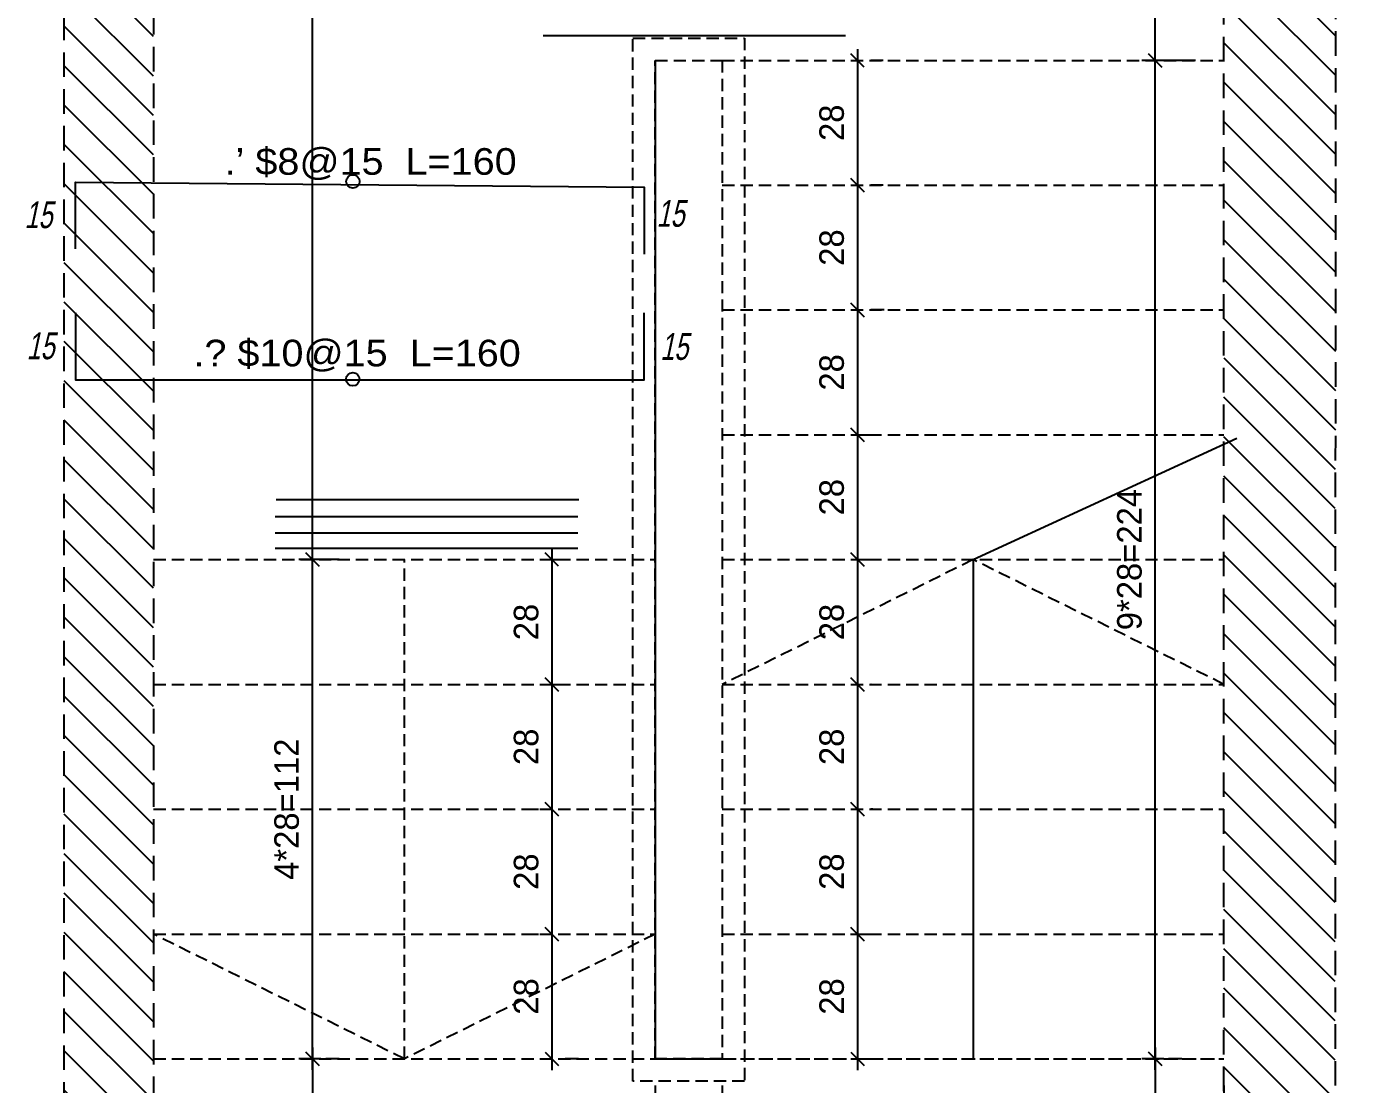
# Model space of a CAD drawing. Header units: inches. Extents: x -5298 to 11252, y 8210 to 22495.
# Drawn here: x 10177.3 to 10473.2, y 12655.7 to 12893.1 of the extents above; entities that cross this region are included whole.
import ezdxf
from ezdxf.enums import TextEntityAlignment as Align

# ---------------------------------------------------------------- set-up
doc = ezdxf.new("R2010")
doc.units = ezdxf.units.IN
doc.header["$LTSCALE"] = 11
doc.header["$MEASUREMENT"] = 0
doc.linetypes.add('DASHED2', pattern=[0.375, 0.25, -0.125])
doc.linetypes.add('HIDDEN', pattern=[0.375, 0.25, -0.125])
doc.layers.get('Defpoints').update_dxf_attribs({"color": 40})
for name, color, linetype in [('dim', 3, 'Continuous'), ('dim-50-v', 2, 'Continuous'), ('ENG_beton ole', 3, 'DASHED2'), ('HATCH', 8, 'Continuous'), ('iron-txt', 3, 'Continuous'), ('IRON6', 6, 'Continuous'), ('MABAT', 4, 'Continuous'), ('TEXT3', 3, 'Continuous'), ('V', 1, 'Continuous')]:
    doc.layers.add(name, color=color, linetype=linetype)
doc.styles.add('AA', font='hebtxt', dxfattribs={"width": 0.8, "oblique": 8})
doc.styles.add('HEBTXT', font='hebtxt-weld.shx')
doc.dimstyles.new('25', dxfattribs={"dimtxt": 5.5, "dimasz": 3, "dimexe": 3, "dimexo": 6, "dimgap": 3, "dimtad": 1, "dimdec": 0, "dimrnd": 0.5, "dimdsep": 46, "dimtxsty": 'HEBTXT', "dimblk1": 'OBLIQUE', "dimblk2": 'OBLIQUE', "dimsah": 1, "dimcen": 1, "dimdle": 2.5, "dimclre": 9, "dimclrt": 3, "dimadec": 0, "dimazin": 0, "dimtfac": 1, "dimtdec": 0, "dimtix": 1, "dimtmove": 2, "dimatfit": 3, "dimldrblk": 'OBLIQUE', "dimfxl": 1, "dimtolj": 1, "dimarcsym": 0})

# ---------------------------------------------------------------- blocks, each defined once
blk = doc.blocks.new('_OBLIQUE')
at = {"color": 0, "linetype": 'ByBlock'}
blk.add_line((-0.5, -0.5), (0.5, 0.5), dxfattribs=at)
blk = doc.blocks.new('*D264')
at = {"layer": 'Defpoints', "color": 0, "linetype": 'Continuous', "transparency": 16777216}
for p in [(10430.31, 12885.49, 0), (10430.31, 12885.49), (10430.31, 12661.52)]:
    blk.add_point(p, dxfattribs=at)
at = {"layer": 'dim-50-v', "color": 0, "linetype": 'Continuous', "lineweight": -2, "transparency": 16777216}
blk.add_line((10430.31, 12659.02), (10430.31, 12887.99), dxfattribs=at)
at = {"layer": 'dim-50-v', "color": 9, "linetype": 'Continuous', "lineweight": -2, "transparency": 16777216}
for p, q in [((10436.31, 12885.49), (10433.31, 12885.49)), ((10436.31, 12661.52), (10433.31, 12661.52))]:
    blk.add_line(p, q, dxfattribs=at)
at = {"layer": 'dim-50-v', "color": 0, "linetype": 'Continuous', "lineweight": -2, "transparency": 16777216, "xscale": 3, "yscale": 3, "zscale": 3}
for p, rotation in [((10430.31, 12885.49), 90), ((10430.31, 12661.52), 270)]:
    blk.add_blockref('_OBLIQUE', p, dxfattribs=dict(at, rotation=rotation))
at = {"layer": 'dim-50-v', "color": 3, "linetype": 'Continuous', "transparency": 16777216, "insert": (10424.56, 12773.5), "char_height": 5.5, "attachment_point": 5, "rotation": 90, "style": 'HEBTXT'}
blk.add_mtext('\\A1;9*28=224', dxfattribs=at)
blk = doc.blocks.new('*D265')
at = {"layer": 'Defpoints', "color": 0, "linetype": 'Continuous', "transparency": 16777216}
for p in [(10438.23, 12661.52, 0), (10430.31, 12547.02), (10443.23, 12547.02, 0)]:
    blk.add_point(p, dxfattribs=at)
at = {"layer": 'dim-50-v', "color": 9, "linetype": 'Continuous', "lineweight": -2, "transparency": 16777216}
for p, q in [((10432.23, 12661.52), (10427.31, 12661.52)), ((10437.23, 12547.02), (10427.31, 12547.02))]:
    blk.add_line(p, q, dxfattribs=at)
at = {"layer": 'dim-50-v', "color": 0, "linetype": 'Continuous', "lineweight": -2, "transparency": 16777216}
blk.add_line((10430.31, 12664.02), (10430.31, 12544.52), dxfattribs=at)
at = {"layer": 'dim-50-v', "color": 0, "linetype": 'Continuous', "lineweight": -2, "transparency": 16777216, "xscale": 3, "yscale": 3, "zscale": 3}
for p, rotation in [((10430.31, 12661.52), 90), ((10430.31, 12547.02), 270)]:
    blk.add_blockref('_OBLIQUE', p, dxfattribs=dict(at, rotation=rotation))
at = {"layer": 'dim-50-v', "color": 3, "linetype": 'Continuous', "transparency": 16777216, "insert": (10424.56, 12604.27), "char_height": 5.5, "attachment_point": 5, "rotation": 90, "style": 'HEBTXT'}
blk.add_mtext('\\A1;115', dxfattribs=at)
blk = doc.blocks.new('*D266')
at = {"layer": 'Defpoints', "color": 0, "linetype": 'Continuous', "transparency": 16777216}
for p in [(10241.37, 12773.49, 0), (10241.37, 12773.49), (10241.37, 12661.52)]:
    blk.add_point(p, dxfattribs=at)
at = {"layer": 'dim-50-v', "color": 0, "linetype": 'Continuous', "lineweight": -2, "transparency": 16777216}
blk.add_line((10241.37, 12659.02), (10241.37, 12775.99), dxfattribs=at)
at = {"layer": 'dim-50-v', "color": 9, "linetype": 'Continuous', "lineweight": -2, "transparency": 16777216}
for p, q in [((10247.37, 12773.49), (10244.37, 12773.49)), ((10247.37, 12661.52), (10244.37, 12661.52))]:
    blk.add_line(p, q, dxfattribs=at)
at = {"layer": 'dim-50-v', "color": 0, "linetype": 'Continuous', "lineweight": -2, "transparency": 16777216, "xscale": 3, "yscale": 3, "zscale": 3}
for p, rotation in [((10241.37, 12773.49), 90), ((10241.37, 12661.52), 270)]:
    blk.add_blockref('_OBLIQUE', p, dxfattribs=dict(at, rotation=rotation))
at = {"layer": 'dim-50-v', "color": 3, "linetype": 'Continuous', "transparency": 16777216, "insert": (10235.62, 12717.5), "char_height": 5.5, "attachment_point": 5, "rotation": 90, "style": 'HEBTXT'}
blk.add_mtext('\\A1;4*28=112', dxfattribs=at)
blk = doc.blocks.new('*D267')
at = {"layer": 'Defpoints', "color": 0, "linetype": 'Continuous', "transparency": 16777216}
for p in [(10249.29, 12661.52, 0), (10241.37, 12547.02), (10254.29, 12547.02, 0)]:
    blk.add_point(p, dxfattribs=at)
at = {"layer": 'dim-50-v', "color": 9, "linetype": 'Continuous', "lineweight": -2, "transparency": 16777216}
for p, q in [((10243.29, 12661.52), (10238.37, 12661.52)), ((10248.29, 12547.02), (10238.37, 12547.02))]:
    blk.add_line(p, q, dxfattribs=at)
at = {"layer": 'dim-50-v', "color": 0, "linetype": 'Continuous', "lineweight": -2, "transparency": 16777216}
blk.add_line((10241.37, 12664.02), (10241.37, 12544.52), dxfattribs=at)
at = {"layer": 'dim-50-v', "color": 0, "linetype": 'Continuous', "lineweight": -2, "transparency": 16777216, "xscale": 3, "yscale": 3, "zscale": 3}
for p, rotation in [((10241.37, 12661.52), 90), ((10241.37, 12547.02), 270)]:
    blk.add_blockref('_OBLIQUE', p, dxfattribs=dict(at, rotation=rotation))
at = {"layer": 'dim-50-v', "color": 3, "linetype": 'Continuous', "transparency": 16777216, "insert": (10235.62, 12604.27), "char_height": 5.5, "attachment_point": 5, "rotation": 90, "style": 'HEBTXT'}
blk.add_mtext('\\A1;115', dxfattribs=at)
blk = doc.blocks.new('*D268')
at = {"layer": 'Defpoints', "color": 0, "linetype": 'Continuous', "transparency": 16777216}
for p in [(10445.73, 12661.52, 0), (10470.73, 12634.83), (10470.73, 12614.83)]:
    blk.add_point(p, dxfattribs=at)
at = {"layer": 'dim-50-v', "color": 9, "linetype": 'Continuous', "lineweight": -2, "transparency": 16777216}
for p, q in [((10445.73, 12655.52), (10445.73, 12631.83)), ((10470.73, 12620.83), (10470.73, 12637.83))]:
    blk.add_line(p, q, dxfattribs=at)
at = {"layer": 'dim-50-v', "color": 0, "linetype": 'Continuous', "lineweight": -2, "transparency": 16777216}
blk.add_line((10443.23, 12634.83), (10473.23, 12634.83), dxfattribs=at)
at = {"layer": 'dim-50-v', "color": 0, "linetype": 'Continuous', "lineweight": -2, "transparency": 16777216, "xscale": 3, "yscale": 3, "zscale": 3, "rotation": 180}
blk.add_blockref('_OBLIQUE', (10445.73, 12634.83), dxfattribs=at)
at = {"layer": 'dim-50-v', "color": 0, "linetype": 'Continuous', "lineweight": -2, "transparency": 16777216, "xscale": 3, "yscale": 3, "zscale": 3}
blk.add_blockref('_OBLIQUE', (10470.73, 12634.83), dxfattribs=at)
at = {"layer": 'dim-50-v', "color": 3, "linetype": 'Continuous', "transparency": 16777216, "insert": (10458.23, 12640.58), "char_height": 5.5, "attachment_point": 5, "style": 'HEBTXT'}
blk.add_mtext('\\A1;25', dxfattribs=at)
blk = doc.blocks.new('*D269')
at = {"layer": 'Defpoints', "color": 0, "linetype": 'Continuous', "transparency": 16777216}
for p in [(10333.23, 12661.52, 0), (10445.73, 12661.52, 0), (10445.73, 12634.83, 0)]:
    blk.add_point(p, dxfattribs=at)
at = {"layer": 'dim-50-v', "color": 9, "linetype": 'Continuous', "lineweight": -2, "transparency": 16777216}
for p, q in [((10333.23, 12655.52, 0), (10333.23, 12631.83, 0)), ((10445.73, 12655.52, 0), (10445.73, 12631.83, 0))]:
    blk.add_line(p, q, dxfattribs=at)
at = {"layer": 'dim-50-v', "color": 0, "linetype": 'Continuous', "lineweight": -2, "transparency": 16777216}
blk.add_line((10330.73, 12634.83, 0), (10448.23, 12634.83, 0), dxfattribs=at)
at = {"layer": 'dim-50-v', "color": 0, "linetype": 'Continuous', "lineweight": -2, "transparency": 16777216, "xscale": 3, "yscale": 3, "zscale": 3, "rotation": 180}
blk.add_blockref('_OBLIQUE', (10333.23, 12634.83, 0), dxfattribs=at)
at = {"layer": 'dim-50-v', "color": 0, "linetype": 'Continuous', "lineweight": -2, "transparency": 16777216, "xscale": 3, "yscale": 3, "zscale": 3}
blk.add_blockref('_OBLIQUE', (10445.73, 12634.83, 0), dxfattribs=at)
at = {"layer": 'dim-50-v', "color": 3, "linetype": 'Continuous', "transparency": 16777216, "insert": (10389.48, 12640.58, 0), "char_height": 5.5, "attachment_point": 5, "style": 'HEBTXT'}
blk.add_mtext('\\A1;113', dxfattribs=at)
blk = doc.blocks.new('*D270')
at = {"layer": 'Defpoints', "color": 0, "linetype": 'Continuous', "transparency": 16777216}
for p in [(10205.73, 12661.52, 0), (10205.73, 12634.83), (10185.73, 12614.83)]:
    blk.add_point(p, dxfattribs=at)
at = {"layer": 'dim-50-v', "color": 9, "linetype": 'Continuous', "lineweight": -2, "transparency": 16777216}
for p, q in [((10205.73, 12655.52), (10205.73, 12631.83)), ((10185.73, 12620.83), (10185.73, 12637.83))]:
    blk.add_line(p, q, dxfattribs=at)
at = {"layer": 'dim-50-v', "color": 0, "linetype": 'Continuous', "lineweight": -2, "transparency": 16777216}
blk.add_line((10183.23, 12634.83), (10208.23, 12634.83), dxfattribs=at)
at = {"layer": 'dim-50-v', "color": 0, "linetype": 'Continuous', "lineweight": -2, "transparency": 16777216, "xscale": 3, "yscale": 3, "zscale": 3, "rotation": 180}
blk.add_blockref('_OBLIQUE', (10185.73, 12634.83), dxfattribs=at)
at = {"layer": 'dim-50-v', "color": 0, "linetype": 'Continuous', "lineweight": -2, "transparency": 16777216, "xscale": 3, "yscale": 3, "zscale": 3}
blk.add_blockref('_OBLIQUE', (10205.73, 12634.83), dxfattribs=at)
at = {"layer": 'dim-50-v', "color": 3, "linetype": 'Continuous', "transparency": 16777216, "insert": (10195.73, 12640.58), "char_height": 5.5, "attachment_point": 5, "style": 'HEBTXT'}
blk.add_mtext('\\A1;20', dxfattribs=at)
blk = doc.blocks.new('*D271')
at = {"layer": 'Defpoints', "color": 0, "linetype": 'Continuous', "transparency": 16777216}
for p in [(10318.23, 12661.52, 0), (10333.23, 12661.52, 0), (10318.23, 12634.83, 0)]:
    blk.add_point(p, dxfattribs=at)
at = {"layer": 'dim-50-v', "color": 9, "linetype": 'Continuous', "lineweight": -2, "transparency": 16777216}
for p, q in [((10318.23, 12655.52, 0), (10318.23, 12631.83, 0)), ((10333.23, 12655.52, 0), (10333.23, 12631.83, 0))]:
    blk.add_line(p, q, dxfattribs=at)
at = {"layer": 'dim-50-v', "color": 0, "linetype": 'Continuous', "lineweight": -2, "transparency": 16777216}
blk.add_line((10335.73, 12634.83, 0), (10315.73, 12634.83, 0), dxfattribs=at)
at = {"layer": 'dim-50-v', "color": 0, "linetype": 'Continuous', "lineweight": -2, "transparency": 16777216, "xscale": 3, "yscale": 3, "zscale": 3, "rotation": 180}
blk.add_blockref('_OBLIQUE', (10318.23, 12634.83, 0), dxfattribs=at)
at = {"layer": 'dim-50-v', "color": 0, "linetype": 'Continuous', "lineweight": -2, "transparency": 16777216, "xscale": 3, "yscale": 3, "zscale": 3}
blk.add_blockref('_OBLIQUE', (10333.23, 12634.83, 0), dxfattribs=at)
at = {"layer": 'dim-50-v', "color": 3, "linetype": 'Continuous', "transparency": 16777216, "insert": (10329.33, 12640.58, 0), "char_height": 5.5, "attachment_point": 5, "style": 'HEBTXT'}
blk.add_mtext('\\A1;15', dxfattribs=at)
blk = doc.blocks.new('*D272')
at = {"layer": 'Defpoints', "color": 0, "linetype": 'Continuous', "transparency": 16777216}
for p in [(10205.73, 12661.52, 0), (10318.23, 12661.52, 0), (10205.73, 12634.83, 0)]:
    blk.add_point(p, dxfattribs=at)
at = {"layer": 'dim-50-v', "color": 9, "linetype": 'Continuous', "lineweight": -2, "transparency": 16777216}
for p, q in [((10205.73, 12655.52, 0), (10205.73, 12631.83, 0)), ((10318.23, 12655.52, 0), (10318.23, 12631.83, 0))]:
    blk.add_line(p, q, dxfattribs=at)
at = {"layer": 'dim-50-v', "color": 0, "linetype": 'Continuous', "lineweight": -2, "transparency": 16777216}
blk.add_line((10320.73, 12634.83, 0), (10203.23, 12634.83, 0), dxfattribs=at)
at = {"layer": 'dim-50-v', "color": 0, "linetype": 'Continuous', "lineweight": -2, "transparency": 16777216, "xscale": 3, "yscale": 3, "zscale": 3, "rotation": 180}
blk.add_blockref('_OBLIQUE', (10205.73, 12634.83, 0), dxfattribs=at)
at = {"layer": 'dim-50-v', "color": 0, "linetype": 'Continuous', "lineweight": -2, "transparency": 16777216, "xscale": 3, "yscale": 3, "zscale": 3}
blk.add_blockref('_OBLIQUE', (10318.23, 12634.83, 0), dxfattribs=at)
at = {"layer": 'dim-50-v', "color": 3, "linetype": 'Continuous', "transparency": 16777216, "insert": (10261.98, 12640.58, 0), "char_height": 5.5, "attachment_point": 5, "style": 'HEBTXT'}
blk.add_mtext('\\A1;113', dxfattribs=at)
blk = doc.blocks.new('*D273')
at = {"layer": 'Defpoints', "color": 0, "linetype": 'Continuous', "transparency": 16777216}
for p in [(10430.31, 13037.02, 0), (10457.14, 13037.02, 0), (10445.36, 12885.49, 0)]:
    blk.add_point(p, dxfattribs=at)
at = {"layer": 'dim-50-v', "color": 0, "linetype": 'Continuous', "lineweight": -2, "transparency": 16777216}
blk.add_line((10430.31, 12882.99, 0), (10430.31, 13039.52, 0), dxfattribs=at)
at = {"layer": 'dim-50-v', "color": 9, "linetype": 'Continuous', "lineweight": -2, "transparency": 16777216}
for p, q in [((10451.14, 13037.02, 0), (10427.31, 13037.02, 0)), ((10439.36, 12885.49, 0), (10427.31, 12885.49, 0))]:
    blk.add_line(p, q, dxfattribs=at)
at = {"layer": 'dim-50-v', "color": 0, "linetype": 'Continuous', "lineweight": -2, "transparency": 16777216, "xscale": 3, "yscale": 3, "zscale": 3}
for p, rotation in [((10430.31, 13037.02, 0), 90), ((10430.31, 12885.49, 0), 270)]:
    blk.add_blockref('_OBLIQUE', p, dxfattribs=dict(at, rotation=rotation))
at = {"layer": 'dim-50-v', "color": 3, "linetype": 'Continuous', "transparency": 16777216, "insert": (10424.56, 12961.25, 0), "char_height": 5.5, "attachment_point": 5, "rotation": 90, "style": 'HEBTXT'}
blk.add_mtext('\\A1;152', dxfattribs=at)
blk = doc.blocks.new('*D274')
at = {"layer": 'Defpoints', "color": 0, "linetype": 'Continuous', "transparency": 16777216}
for p in [(10241.37, 13037.02, 0), (10268.2, 13037.02, 0), (10252.21, 12773.49, 0)]:
    blk.add_point(p, dxfattribs=at)
at = {"layer": 'dim-50-v', "color": 0, "linetype": 'Continuous', "lineweight": -2, "transparency": 16777216}
blk.add_line((10241.37, 12770.99, 0), (10241.37, 13039.52, 0), dxfattribs=at)
at = {"layer": 'dim-50-v', "color": 9, "linetype": 'Continuous', "lineweight": -2, "transparency": 16777216}
for p, q in [((10262.2, 13037.02, 0), (10238.37, 13037.02, 0)), ((10246.21, 12773.49, 0), (10238.37, 12773.49, 0))]:
    blk.add_line(p, q, dxfattribs=at)
at = {"layer": 'dim-50-v', "color": 0, "linetype": 'Continuous', "lineweight": -2, "transparency": 16777216, "xscale": 3, "yscale": 3, "zscale": 3}
for p, rotation in [((10241.37, 13037.02, 0), 90), ((10241.37, 12773.49, 0), 270)]:
    blk.add_blockref('_OBLIQUE', p, dxfattribs=dict(at, rotation=rotation))
at = {"layer": 'dim-50-v', "color": 3, "linetype": 'Continuous', "transparency": 16777216, "insert": (10235.62, 12905.25, 0), "char_height": 5.5, "attachment_point": 5, "rotation": 90, "style": 'HEBTXT'}
blk.add_mtext('\\A1;264', dxfattribs=at)
blk = doc.blocks.new('*D395')
at = {"layer": 'Defpoints', "color": 0, "linetype": 'Continuous', "transparency": 16777216}
for p in [(10363.33, 12885.49, 0), (10363.33, 12857.49, 0), (10363.56, 12857.49, 0)]:
    blk.add_point(p, dxfattribs=at)
at = {"layer": 'dim-50-v', "color": 0, "linetype": 'Continuous', "lineweight": -2, "transparency": 16777216}
blk.add_line((10363.56, 12887.99, 0), (10363.56, 12854.99, 0), dxfattribs=at)
at = {"layer": 'dim-50-v', "color": 9, "linetype": 'Continuous', "lineweight": -2, "transparency": 16777216}
for p, q in [((10369.33, 12885.49, 0), (10366.56, 12885.49, 0)), ((10369.33, 12857.49, 0), (10366.56, 12857.49, 0))]:
    blk.add_line(p, q, dxfattribs=at)
at = {"layer": 'dim-50-v', "color": 0, "linetype": 'Continuous', "lineweight": -2, "transparency": 16777216, "xscale": 3, "yscale": 3, "zscale": 3}
for p, rotation in [((10363.56, 12885.49, 0), 90), ((10363.56, 12857.49, 0), 270)]:
    blk.add_blockref('_OBLIQUE', p, dxfattribs=dict(at, rotation=rotation))
at = {"layer": 'dim-50-v', "color": 3, "linetype": 'Continuous', "transparency": 16777216, "insert": (10357.81, 12871.49, 0), "char_height": 5.5, "attachment_point": 5, "rotation": 90, "style": 'HEBTXT'}
blk.add_mtext('\\A1;28', dxfattribs=at)
blk = doc.blocks.new('*D396')
at = {"layer": 'Defpoints', "color": 0, "linetype": 'Continuous', "transparency": 16777216}
for p in [(10363.33, 12857.49, 0), (10363.56, 12829.49, 0), (10363.56, 12829.49, 0)]:
    blk.add_point(p, dxfattribs=at)
at = {"layer": 'dim-50-v', "color": 0, "linetype": 'Continuous', "lineweight": -2, "transparency": 16777216}
blk.add_line((10363.56, 12859.99, 0), (10363.56, 12826.99, 0), dxfattribs=at)
at = {"layer": 'dim-50-v', "color": 9, "linetype": 'Continuous', "lineweight": -2, "transparency": 16777216}
for p, q in [((10369.33, 12857.49, 0), (10366.56, 12857.49, 0)), ((10369.56, 12829.49, 0), (10366.56, 12829.49, 0))]:
    blk.add_line(p, q, dxfattribs=at)
at = {"layer": 'dim-50-v', "color": 0, "linetype": 'Continuous', "lineweight": -2, "transparency": 16777216, "xscale": 3, "yscale": 3, "zscale": 3}
for p, rotation in [((10363.56, 12857.49, 0), 90), ((10363.56, 12829.49, 0), 270)]:
    blk.add_blockref('_OBLIQUE', p, dxfattribs=dict(at, rotation=rotation))
at = {"layer": 'dim-50-v', "color": 3, "linetype": 'Continuous', "transparency": 16777216, "insert": (10357.81, 12843.49, 0), "char_height": 5.5, "attachment_point": 5, "rotation": 90, "style": 'HEBTXT'}
blk.add_mtext('\\A1;28', dxfattribs=at)
blk = doc.blocks.new('*D397')
at = {"layer": 'Defpoints', "color": 0, "linetype": 'Continuous', "transparency": 16777216}
for p in [(10363.56, 12829.49, 0), (10357.36, 12801.49, 0), (10363.56, 12801.49, 0)]:
    blk.add_point(p, dxfattribs=at)
at = {"layer": 'dim-50-v', "color": 0, "linetype": 'Continuous', "lineweight": -2, "transparency": 16777216}
blk.add_line((10363.56, 12831.99, 0), (10363.56, 12798.99, 0), dxfattribs=at)
at = {"layer": 'dim-50-v', "color": 9, "linetype": 'Continuous', "lineweight": -2, "transparency": 16777216}
for p, q in [((10369.56, 12829.49, 0), (10366.56, 12829.49, 0)), ((10363.36, 12801.49, 0), (10366.56, 12801.49, 0))]:
    blk.add_line(p, q, dxfattribs=at)
at = {"layer": 'dim-50-v', "color": 0, "linetype": 'Continuous', "lineweight": -2, "transparency": 16777216, "xscale": 3, "yscale": 3, "zscale": 3}
for p, rotation in [((10363.56, 12829.49, 0), 90), ((10363.56, 12801.49, 0), 270)]:
    blk.add_blockref('_OBLIQUE', p, dxfattribs=dict(at, rotation=rotation))
at = {"layer": 'dim-50-v', "color": 3, "linetype": 'Continuous', "transparency": 16777216, "insert": (10357.81, 12815.49, 0), "char_height": 5.5, "attachment_point": 5, "rotation": 90, "style": 'HEBTXT'}
blk.add_mtext('\\A1;28', dxfattribs=at)
blk = doc.blocks.new('*D398')
at = {"layer": 'Defpoints', "color": 0, "linetype": 'Continuous', "transparency": 16777216}
for p in [(10357.36, 12801.49, 0), (10356.94, 12773.49, 0), (10363.56, 12773.49, 0)]:
    blk.add_point(p, dxfattribs=at)
at = {"layer": 'dim-50-v', "color": 0, "linetype": 'Continuous', "lineweight": -2, "transparency": 16777216}
blk.add_line((10363.56, 12803.99, 0), (10363.56, 12770.99, 0), dxfattribs=at)
at = {"layer": 'dim-50-v', "color": 9, "linetype": 'Continuous', "lineweight": -2, "transparency": 16777216}
for p, q in [((10363.36, 12801.49, 0), (10366.56, 12801.49, 0)), ((10362.94, 12773.49, 0), (10366.56, 12773.49, 0))]:
    blk.add_line(p, q, dxfattribs=at)
at = {"layer": 'dim-50-v', "color": 0, "linetype": 'Continuous', "lineweight": -2, "transparency": 16777216, "xscale": 3, "yscale": 3, "zscale": 3}
for p, rotation in [((10363.56, 12801.49, 0), 90), ((10363.56, 12773.49, 0), 270)]:
    blk.add_blockref('_OBLIQUE', p, dxfattribs=dict(at, rotation=rotation))
at = {"layer": 'dim-50-v', "color": 3, "linetype": 'Continuous', "transparency": 16777216, "insert": (10357.81, 12787.49, 0), "char_height": 5.5, "attachment_point": 5, "rotation": 90, "style": 'HEBTXT'}
blk.add_mtext('\\A1;28', dxfattribs=at)
blk = doc.blocks.new('*D399')
at = {"layer": 'Defpoints', "color": 0, "linetype": 'Continuous', "transparency": 16777216}
for p in [(10356.94, 12773.49, 0), (10360.66, 12745.49, 0), (10363.56, 12745.49, 0)]:
    blk.add_point(p, dxfattribs=at)
at = {"layer": 'dim-50-v', "color": 0, "linetype": 'Continuous', "lineweight": -2, "transparency": 16777216}
blk.add_line((10363.56, 12775.99, 0), (10363.56, 12742.99, 0), dxfattribs=at)
at = {"layer": 'dim-50-v', "color": 9, "linetype": 'Continuous', "lineweight": -2, "transparency": 16777216}
for p, q in [((10362.94, 12773.49, 0), (10366.56, 12773.49, 0)), ((10366.66, 12745.49, 0), (10366.56, 12745.49, 0))]:
    blk.add_line(p, q, dxfattribs=at)
at = {"layer": 'dim-50-v', "color": 0, "linetype": 'Continuous', "lineweight": -2, "transparency": 16777216, "xscale": 3, "yscale": 3, "zscale": 3}
for p, rotation in [((10363.56, 12773.49, 0), 90), ((10363.56, 12745.49, 0), 270)]:
    blk.add_blockref('_OBLIQUE', p, dxfattribs=dict(at, rotation=rotation))
at = {"layer": 'dim-50-v', "color": 3, "linetype": 'Continuous', "transparency": 16777216, "insert": (10357.81, 12759.49, 0), "char_height": 5.5, "attachment_point": 5, "rotation": 90, "style": 'HEBTXT'}
blk.add_mtext('\\A1;28', dxfattribs=at)
blk = doc.blocks.new('*D400')
at = {"layer": 'Defpoints', "color": 0, "linetype": 'Continuous', "transparency": 16777216}
for p in [(10360.66, 12745.49, 0), (10361.05, 12717.49, 0), (10363.56, 12717.49, 0)]:
    blk.add_point(p, dxfattribs=at)
at = {"layer": 'dim-50-v', "color": 0, "linetype": 'Continuous', "lineweight": -2, "transparency": 16777216}
blk.add_line((10363.56, 12747.99, 0), (10363.56, 12714.99, 0), dxfattribs=at)
at = {"layer": 'dim-50-v', "color": 9, "linetype": 'Continuous', "lineweight": -2, "transparency": 16777216}
for p, q in [((10366.66, 12745.49, 0), (10366.56, 12745.49, 0)), ((10367.05, 12717.49, 0), (10366.56, 12717.49, 0))]:
    blk.add_line(p, q, dxfattribs=at)
at = {"layer": 'dim-50-v', "color": 0, "linetype": 'Continuous', "lineweight": -2, "transparency": 16777216, "xscale": 3, "yscale": 3, "zscale": 3}
for p, rotation in [((10363.56, 12745.49, 0), 90), ((10363.56, 12717.49, 0), 270)]:
    blk.add_blockref('_OBLIQUE', p, dxfattribs=dict(at, rotation=rotation))
at = {"layer": 'dim-50-v', "color": 3, "linetype": 'Continuous', "transparency": 16777216, "insert": (10357.81, 12731.49, 0), "char_height": 5.5, "attachment_point": 5, "rotation": 90, "style": 'HEBTXT'}
blk.add_mtext('\\A1;28', dxfattribs=at)
blk = doc.blocks.new('*D401')
at = {"layer": 'Defpoints', "color": 0, "linetype": 'Continuous', "transparency": 16777216}
for p in [(10361.05, 12717.49, 0), (10356, 12689.49, 0), (10363.56, 12689.49, 0)]:
    blk.add_point(p, dxfattribs=at)
at = {"layer": 'dim-50-v', "color": 0, "linetype": 'Continuous', "lineweight": -2, "transparency": 16777216}
blk.add_line((10363.56, 12719.99, 0), (10363.56, 12686.99, 0), dxfattribs=at)
at = {"layer": 'dim-50-v', "color": 9, "linetype": 'Continuous', "lineweight": -2, "transparency": 16777216}
for p, q in [((10367.05, 12717.49, 0), (10366.56, 12717.49, 0)), ((10362, 12689.49, 0), (10366.56, 12689.49, 0))]:
    blk.add_line(p, q, dxfattribs=at)
at = {"layer": 'dim-50-v', "color": 0, "linetype": 'Continuous', "lineweight": -2, "transparency": 16777216, "xscale": 3, "yscale": 3, "zscale": 3}
for p, rotation in [((10363.56, 12717.49, 0), 90), ((10363.56, 12689.49, 0), 270)]:
    blk.add_blockref('_OBLIQUE', p, dxfattribs=dict(at, rotation=rotation))
at = {"layer": 'dim-50-v', "color": 3, "linetype": 'Continuous', "transparency": 16777216, "insert": (10357.81, 12703.49, 0), "char_height": 5.5, "attachment_point": 5, "rotation": 90, "style": 'HEBTXT'}
blk.add_mtext('\\A1;28', dxfattribs=at)
blk = doc.blocks.new('*D424')
at = {"layer": 'Defpoints', "color": 0, "linetype": 'Continuous', "transparency": 16777216}
for p in [(10356, 12689.49, 0), (10358.01, 12661.49, 0), (10363.56, 12661.49, 0)]:
    blk.add_point(p, dxfattribs=at)
at = {"layer": 'dim-50-v', "color": 0, "linetype": 'Continuous', "lineweight": -2, "transparency": 16777216}
blk.add_line((10363.56, 12691.99, 0), (10363.56, 12658.99, 0), dxfattribs=at)
at = {"layer": 'dim-50-v', "color": 9, "linetype": 'Continuous', "lineweight": -2, "transparency": 16777216}
for p, q in [((10362, 12689.49, 0), (10366.56, 12689.49, 0)), ((10364.01, 12661.49, 0), (10366.56, 12661.49, 0))]:
    blk.add_line(p, q, dxfattribs=at)
at = {"layer": 'dim-50-v', "color": 0, "linetype": 'Continuous', "lineweight": -2, "transparency": 16777216, "xscale": 3, "yscale": 3, "zscale": 3}
for p, rotation in [((10363.56, 12689.49, 0), 90), ((10363.56, 12661.49, 0), 270)]:
    blk.add_blockref('_OBLIQUE', p, dxfattribs=dict(at, rotation=rotation))
at = {"layer": 'dim-50-v', "color": 3, "linetype": 'Continuous', "transparency": 16777216, "insert": (10357.81, 12675.49, 0), "char_height": 5.5, "attachment_point": 5, "rotation": 90, "style": 'HEBTXT'}
blk.add_mtext('\\A1;28', dxfattribs=at)
blk = doc.blocks.new('*D425')
at = {"layer": 'Defpoints', "color": 0, "linetype": 'Continuous', "transparency": 16777216}
for p in [(10288.93, 12773.49, 0), (10288.93, 12745.49, 0), (10295.06, 12745.49, 0)]:
    blk.add_point(p, dxfattribs=at)
at = {"layer": 'dim-50-v', "color": 0, "linetype": 'Continuous', "lineweight": -2, "transparency": 16777216}
blk.add_line((10295.06, 12775.99, 0), (10295.06, 12742.99, 0), dxfattribs=at)
at = {"layer": 'dim-50-v', "color": 9, "linetype": 'Continuous', "lineweight": -2, "transparency": 16777216}
for p, q in [((10294.93, 12773.49, 0), (10298.06, 12773.49, 0)), ((10294.93, 12745.49, 0), (10298.06, 12745.49, 0))]:
    blk.add_line(p, q, dxfattribs=at)
at = {"layer": 'dim-50-v', "color": 0, "linetype": 'Continuous', "lineweight": -2, "transparency": 16777216, "xscale": 3, "yscale": 3, "zscale": 3}
for p, rotation in [((10295.06, 12773.49, 0), 90), ((10295.06, 12745.49, 0), 270)]:
    blk.add_blockref('_OBLIQUE', p, dxfattribs=dict(at, rotation=rotation))
at = {"layer": 'dim-50-v', "color": 3, "linetype": 'Continuous', "transparency": 16777216, "insert": (10289.31, 12759.49, 0), "char_height": 5.5, "attachment_point": 5, "rotation": 90, "style": 'HEBTXT'}
blk.add_mtext('\\A1;28', dxfattribs=at)
blk = doc.blocks.new('*D426')
at = {"layer": 'Defpoints', "color": 0, "linetype": 'Continuous', "transparency": 16777216}
for p in [(10288.93, 12745.49, 0), (10295.06, 12717.49, 0), (10295.06, 12717.49, 0)]:
    blk.add_point(p, dxfattribs=at)
at = {"layer": 'dim-50-v', "color": 0, "linetype": 'Continuous', "lineweight": -2, "transparency": 16777216}
blk.add_line((10295.06, 12747.99, 0), (10295.06, 12714.99, 0), dxfattribs=at)
at = {"layer": 'dim-50-v', "color": 9, "linetype": 'Continuous', "lineweight": -2, "transparency": 16777216}
for p, q in [((10294.93, 12745.49, 0), (10298.06, 12745.49, 0)), ((10289.06, 12717.49, 0), (10292.06, 12717.49, 0))]:
    blk.add_line(p, q, dxfattribs=at)
at = {"layer": 'dim-50-v', "color": 0, "linetype": 'Continuous', "lineweight": -2, "transparency": 16777216, "xscale": 3, "yscale": 3, "zscale": 3}
for p, rotation in [((10295.06, 12745.49, 0), 90), ((10295.06, 12717.49, 0), 270)]:
    blk.add_blockref('_OBLIQUE', p, dxfattribs=dict(at, rotation=rotation))
at = {"layer": 'dim-50-v', "color": 3, "linetype": 'Continuous', "transparency": 16777216, "insert": (10289.31, 12731.49, 0), "char_height": 5.5, "attachment_point": 5, "rotation": 90, "style": 'HEBTXT'}
blk.add_mtext('\\A1;28', dxfattribs=at)
blk = doc.blocks.new('*D427')
at = {"layer": 'Defpoints', "color": 0, "linetype": 'Continuous', "transparency": 16777216}
for p in [(10295.06, 12717.49, 0), (10295.06, 12689.49, 0), (10295.06, 12689.49, 0)]:
    blk.add_point(p, dxfattribs=at)
at = {"layer": 'dim-50-v', "color": 0, "linetype": 'Continuous', "lineweight": -2, "transparency": 16777216}
blk.add_line((10295.06, 12719.99, 0), (10295.06, 12686.99, 0), dxfattribs=at)
at = {"layer": 'dim-50-v', "color": 9, "linetype": 'Continuous', "lineweight": -2, "transparency": 16777216}
for p, q in [((10289.06, 12717.49, 0), (10292.06, 12717.49, 0)), ((10289.06, 12689.49, 0), (10292.06, 12689.49, 0))]:
    blk.add_line(p, q, dxfattribs=at)
at = {"layer": 'dim-50-v', "color": 0, "linetype": 'Continuous', "lineweight": -2, "transparency": 16777216, "xscale": 3, "yscale": 3, "zscale": 3}
for p, rotation in [((10295.06, 12717.49, 0), 90), ((10295.06, 12689.49, 0), 270)]:
    blk.add_blockref('_OBLIQUE', p, dxfattribs=dict(at, rotation=rotation))
at = {"layer": 'dim-50-v', "color": 3, "linetype": 'Continuous', "transparency": 16777216, "insert": (10289.31, 12703.49, 0), "char_height": 5.5, "attachment_point": 5, "rotation": 90, "style": 'HEBTXT'}
blk.add_mtext('\\A1;28', dxfattribs=at)
blk = doc.blocks.new('*D402')
at = {"layer": 'Defpoints', "color": 0, "linetype": 'Continuous', "transparency": 16777216}
for p in [(10295.06, 12689.49, 0), (10295.06, 12661.49, 0), (10295.06, 12661.49, 0)]:
    blk.add_point(p, dxfattribs=at)
at = {"layer": 'dim-50-v', "color": 0, "linetype": 'Continuous', "lineweight": -2, "transparency": 16777216}
blk.add_line((10295.06, 12691.99, 0), (10295.06, 12658.99, 0), dxfattribs=at)
at = {"layer": 'dim-50-v', "color": 9, "linetype": 'Continuous', "lineweight": -2, "transparency": 16777216}
for p, q in [((10289.06, 12689.49, 0), (10292.06, 12689.49, 0)), ((10301.06, 12661.49, 0), (10298.06, 12661.49, 0))]:
    blk.add_line(p, q, dxfattribs=at)
at = {"layer": 'dim-50-v', "color": 0, "linetype": 'Continuous', "lineweight": -2, "transparency": 16777216, "xscale": 3, "yscale": 3, "zscale": 3}
for p, rotation in [((10295.06, 12689.49, 0), 90), ((10295.06, 12661.49, 0), 270)]:
    blk.add_blockref('_OBLIQUE', p, dxfattribs=dict(at, rotation=rotation))
at = {"layer": 'dim-50-v', "color": 3, "linetype": 'Continuous', "transparency": 16777216, "insert": (10289.31, 12675.49, 0), "char_height": 5.5, "attachment_point": 5, "rotation": 90, "style": 'HEBTXT'}
blk.add_mtext('\\A1;28', dxfattribs=at)

msp = doc.modelspace()

# ---------------------------------------------------------------- hatches: boundary and pattern name
at = {"layer": 'HATCH', "linetype": 'Continuous', "transparency": 33554687}
h = msp.add_hatch(dxfattribs=at)
h.set_pattern_fill('ANSI31', color=256, scale=50, angle=270)
h.set_pattern_definition([(315, (1129.8297, -2729.003), (4.4194174, 4.4194174), [])])
h.paths.add_polyline_path([(10205.73, 13037.02), (10212.17, 13037.02), (10212.17, 13057.04), (10185.73, 13057.02), (10185.73, 12527.02), (10470.67, 12527.01), (10470.73, 13057.01), (10317.18, 13057.04), (10317.18, 13037.01), (10445.74, 13036.99), (10445.73, 12547.01), (10205.73, 12547.02)])
h.paths.add_polyline_path([(10420.44, 13041.19), (10420.44, 13052.84), (10428.69, 13052.84), (10428.69, 13041.19)], flags=24)

# ---------------------------------------------------------------- linework, layer by layer
at = {"layer": 'dim', "elevation": 0}
for points in [[(10258.49, 12786.9, 0, 2.5, 0), (10258.49, 12802.57, 0, 0, 0), (10258.5, 13212.88, 0, 0, 0)], [(10386.65, 12885.24, 0, 2.5, 0), (10386.65, 12892.3, 0, 0, 0), (10386.65, 12990.98, 0, 0, 0)], [(10250.38, 12890.49, 0, 2.5, 0), (10250.38, 12876.73, 0, 0, 0), (10250.38, 12791.97, 0, 0, 0)], [(10390.78, 12661.24, 0, 2.5, 0), (10390.78, 12652.53, 0, 0, 0), (10390.78, 12594.18, 0, 0, 0)]]:
    msp.add_lwpolyline(points, format="xyseb", dxfattribs=at)
at = {"layer": 'dim'}
msp.add_lwpolyline([(10250.38, 12773.49, 0, 2.5, 0), (10250.38, 12780.55, 0, 0, 0), (10250.38, 12879.24, 0, 0, 0)], format="xyseb", dxfattribs=at)
for centre in [(10250.46, 12858.32), (10250.43, 12813.97)]:
    msp.add_circle(centre, 1.5, dxfattribs=at)
at = {"layer": 'ENG_beton ole', "ltscale": 2}
msp.add_lwpolyline([(10212.17, 13057.04), (10212.18, 13037.02), (10205.73, 13037.02), (10205.73, 12547.02), (10445.73, 12547.01), (10445.74, 13036.99), (10317.18, 13037.01), (10317.18, 13057.04), (10470.73, 13057.01), (10470.67, 12527.01), (10185.73, 12527.02), (10185.73, 13057.02)], close=True, dxfattribs=at)
at = {"layer": 'IRON6'}
for p, q in [((10360.9, 12891.02, 0), (10293.09, 12891.02, 0)), ((10301.14, 12786.9, 0), (10233.22, 12786.9, 0)), ((10300.86, 12783.08, 0), (10233.05, 12783.08, 0)), ((10300.86, 12779.45, 0), (10233.05, 12779.45, 0)), ((10300.86, 12775.99, 0), (10233.05, 12775.99, 0))]:
    msp.add_line(p, q, dxfattribs=at)
for points in [[(10188.23, 12843.19), (10188.23, 12858.19), (10315.74, 12857.05), (10315.74, 12842.05)], [(10188.23, 12828.86), (10188.23, 12813.86), (10315.74, 12813.86), (10315.74, 12828.86)]]:
    msp.add_lwpolyline(points, dxfattribs=at)
at = {"layer": 'MABAT', "color": 4}
msp.add_line((10318.24, 12661.49, 0), (10333.24, 12661.49, 0), dxfattribs=at)
at = {"layer": 'V', "linetype": 'Continuous'}
msp.add_line((10318.24, 12885.49, 0), (10318.24, 12661.49, 0), dxfattribs=at)
at = {"layer": 'V', "linetype": 'HIDDEN'}
for p, q in [((10318.24, 12885.49, 0), (10333.24, 12885.49, 0)), ((10333.24, 12885.49, 0), (10333.24, 12661.49, 0)), ((10205.74, 12773.49, 0), (10318.24, 12773.49, 0)), ((10205.74, 12745.49, 0), (10318.24, 12745.49, 0)), ((10205.74, 12717.49, 0), (10318.24, 12717.49, 0)), ((10205.74, 12689.49, 0), (10318.24, 12689.49, 0)), ((10205.74, 12661.49, 0), (10445.74, 12661.49, 0)), ((10205.74, 12661.49, 0), (10318.24, 12661.49, 0))]:
    msp.add_line(p, q, dxfattribs=at)
at = {"layer": 'V', "linetype": 'HIDDEN', "elevation": 0}
for points in [[(10338.24, 12656.49), (10313.24, 12656.49), (10313.24, 12890.49), (10338.24, 12890.49)], [(10333.24, 12661.49), (10318.24, 12661.49), (10318.24, 12885.49), (10333.24, 12885.49)]]:
    msp.add_lwpolyline(points, close=True, dxfattribs=at)
for points in [[(10333.24, 12885.49), (10445.74, 12885.49)], [(10333.24, 12857.49), (10445.74, 12857.49)], [(10333.24, 12829.49), (10445.74, 12829.49)], [(10333.24, 12801.49), (10445.74, 12801.49)], [(10261.99, 12661.49), (10261.99, 12773.49)], [(10333.24, 12773.49), (10445.74, 12773.49)], [(10445.74, 12745.49), (10389.49, 12773.49), (10333.24, 12745.49)], [(10333.24, 12745.49), (10445.74, 12745.49)], [(10333.24, 12717.49), (10445.74, 12717.49)], [(10318.24, 12689.49), (10261.99, 12661.49), (10205.74, 12689.49)], [(10333.24, 12689.49), (10445.74, 12689.49)], [(10333.24, 12661.49), (10445.74, 12661.49)]]:
    msp.add_lwpolyline(points, dxfattribs=at)
at = {"layer": 'V', "linetype": 'Continuous', "elevation": 0, "flags": 128}
for points in [[(10389.49, 12773.49), (10448.62, 12800.73)], [(10389.49, 12773.49), (10389.49, 12661.49)]]:
    msp.add_lwpolyline(points, dxfattribs=at)

# ---------------------------------------------------------------- texts
at = {"layer": 'iron-txt', "style": 'HEBTXT', "width": 1.11}
for s, p in [('.’ $8@15  L=160', (10254.43, 12862.44)), ('.%%154 $10@15  L=160', (10251.4, 12819.46, 0))]:
    msp.add_text(s, height=5.9765, dxfattribs=at).set_placement(p, align=Align.MIDDLE)
at = {"layer": 'TEXT3', "style": 'AA', "oblique": 12, "width": 0.7}
for p in [(10318.53, 12848.16, 0), (10176.83, 12847.85), (10177.3, 12818.45), (10319.36, 12818.3, 0)]:
    msp.add_text('15', height=6, dxfattribs=at).set_placement(p)

# ---------------------------------------------------------------- dimensions: what is measured, and where the dimension line sits
at = {"layer": 'dim-50-v', "linetype": 'Continuous'}
for base, p1, p2, angle, picture, middle in [((10241.37, 13037.02, 0), (10252.21, 12773.49, 0), (10268.2, 13037.02, 0), 90, '*D274', (10235.62, 12905.25, 0)), ((10430.31, 13037.02, 0), (10445.36, 12885.49, 0), (10457.14, 13037.02, 0), 90, '*D273', (10424.56, 12961.25, 0)), ((10363.56, 12857.49, 0), (10363.33, 12885.49, 0), (10363.33, 12857.49, 0), 90, '*D395', (10357.81, 12871.49, 0)), ((10363.56, 12829.49, 0), (10363.33, 12857.49, 0), (10363.56, 12829.49, 0), 90, '*D396', (10357.81, 12843.49, 0)), ((10363.56, 12801.49, 0), (10363.56, 12829.49, 0), (10357.36, 12801.49, 0), 90, '*D397', (10357.81, 12815.49, 0)), ((10363.56, 12773.49, 0), (10357.36, 12801.49, 0), (10356.94, 12773.49, 0), 90, '*D398', (10357.81, 12787.49, 0)), ((10295.06, 12745.49, 0), (10288.93, 12773.49, 0), (10288.93, 12745.49, 0), 90, '*D425', (10289.31, 12759.49, 0)), ((10363.56, 12745.49, 0), (10356.94, 12773.49, 0), (10360.66, 12745.49, 0), 90, '*D399', (10357.81, 12759.49, 0)), ((10295.06, 12717.49, 0), (10288.93, 12745.49, 0), (10295.06, 12717.49, 0), 90, '*D426', (10289.31, 12731.49, 0)), ((10363.56, 12717.49, 0), (10360.66, 12745.49, 0), (10361.05, 12717.49, 0), 90, '*D400', (10357.81, 12731.49, 0)), ((10295.06, 12689.49, 0), (10295.06, 12717.49, 0), (10295.06, 12689.49, 0), 90, '*D427', (10289.31, 12703.49, 0)), ((10363.56, 12689.49, 0), (10361.05, 12717.49, 0), (10356, 12689.49, 0), 90, '*D401', (10357.81, 12703.49, 0)), ((10295.06, 12661.49, 0), (10295.06, 12689.49, 0), (10295.06, 12661.49, 0), 90, '*D402', (10289.31, 12675.49, 0)), ((10363.56, 12661.49, 0), (10356, 12689.49, 0), (10358.01, 12661.49, 0), 90, '*D424', (10357.81, 12675.49, 0)), ((10205.73, 12634.83), (10185.73, 12614.83), (10205.73, 12661.52, 0), 180, '*D270', (10195.73, 12640.58)), ((10205.7261, 12634.835, 0), (10318.2307, 12661.5156, 0), (10205.7261, 12661.5156, 0), 180, '*D272', (10261.9784, 12640.585, 0)), ((10241.3728, 12547.0151), (10249.2877, 12661.5154, 0), (10254.2934, 12547.0151, 0), 90, '*D267', (10235.6228, 12604.2652)), ((10445.730713, 12634.834969, 0), (10333.230714, 12661.515551, 0.000001), (10445.730713, 12661.515551, 0.000001), 180, '*D269', (10389.480714, 12640.584969, 0)), ((10430.3106, 12547.0152), (10438.2255, 12661.5156, 0), (10443.2312, 12547.0152, 0), 90, '*D265', (10424.5606, 12604.2654)), ((10470.73, 12634.83), (10445.73, 12661.52, 0), (10470.73, 12614.83), 180, '*D268', (10458.23, 12640.58))]:
    dim = msp.add_linear_dim(base=base, p1=p1, p2=p2, angle=angle, dimstyle='25', dxfattribs=at)
    dim.commit()
    dim.dimension.update_dxf_attribs({"geometry": picture, "text_midpoint": middle})
for base, p1, p2, text, picture, middle in [((10430.31, 12885.49), (10430.31, 12661.52), (10430.31, 12885.49, 0), '9*28=<>', '*D264', (10424.56, 12773.5)), ((10241.37, 12773.49), (10241.37, 12661.52), (10241.37, 12773.49, 0), '4*28=<>', '*D266', (10235.62, 12717.5))]:
    dim = msp.add_linear_dim(base=base, p1=p1, p2=p2, angle=90, text=text, dimstyle='25', dxfattribs=at)
    dim.commit()
    dim.dimension.update_dxf_attribs({"geometry": picture, "text_midpoint": middle})
dim = msp.add_linear_dim(base=(10318.23, 12634.83, 0), p1=(10333.23, 12661.52, 0), p2=(10318.23, 12661.52, 0), angle=180, dimstyle='25', dxfattribs=at)
dim.commit()
dim.dimension.update_dxf_attribs({"geometry": '*D271', "text_midpoint": (10329.33, 12640.58, 0), "dimtype": 160})

doc.saveas('drawing.dxf')
